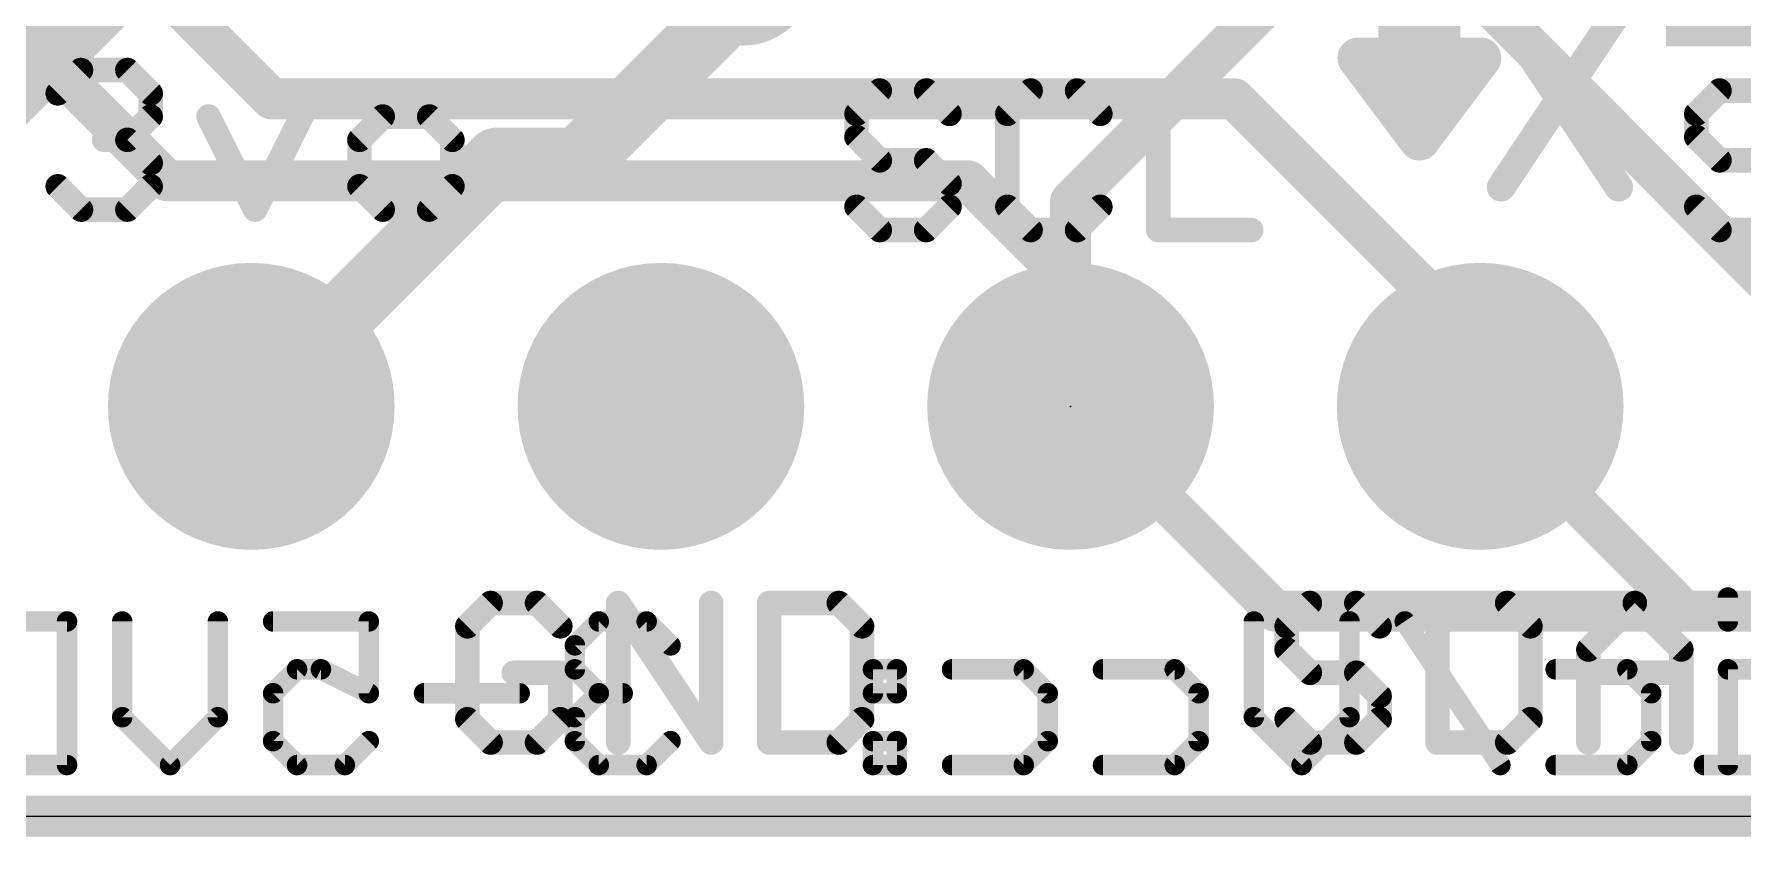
# Model space of a CAD drawing. Extents: x -0.1 to 25.5, y -0.1 to 17.9.
# Drawn here: x 6.27 to 16.87, y -0.13 to 4.85 of the extents above; entities that cross this region are included whole.
import ezdxf

# ---------------------------------------------------------------- set-up
doc = ezdxf.new("R2010")
doc.units = 0
for name, color, linetype in [('1', 12, 'CONTINUOUS'), ('16', 5, 'CONTINUOUS'), ('17', 110, 'CONTINUOUS'), ('18', 110, 'CONTINUOUS'), ('20', 53, 'CONTINUOUS'), ('21', 40, 'CONTINUOUS'), ('22', 6, 'CONTINUOUS'), ('23', 40, 'CONTINUOUS')]:
    doc.layers.add(name, color=color, linetype=linetype)

# ---------------------------------------------------------------- blocks, each defined once
blk = doc.blocks.new('RECT')
blk.add_solid([(-0.5, -0.5), (0.5, -0.5), (-0.5, 0.5), (0.5, 0.5)])
blk = doc.blocks.new('ROUNDP')
at = {"const_width": 0.5}
blk.add_lwpolyline([(0, -0.25, 1), (0, 0.25, 1), (0, -0.25)], format="xyb", dxfattribs=at)
blk = doc.blocks.new('ROUNDV')
at = {"const_width": 0.5}
blk.add_lwpolyline([(0, -0.25, 1), (0, 0.25, 1), (0, -0.25)], format="xyb", dxfattribs=at)

msp = doc.modelspace()

# ---------------------------------------------------------------- linework, layer by layer
at = {"layer": '1'}
for points, const_width in [([(15.6838, 6.7938), (12.7, 3.81)], 0.254), ([(6.7208, 5.0698), (5.08, 3.429)], 0.4064), ([(9.652, 4.064), (10.668, 5.08)], 0.4064), ([(7.62, 2.54), (9.144, 4.064)], 0.4064), ([(9.144, 4.064), (9.652, 4.064)], 0.4064), ([(12.7, 3.81), (12.7, 2.54)], 0.254), ([(15.24, 2.54), (16.51, 1.27)], 0.254), ([(16.51, 1.27), (21.7951, 1.27)], 0.254), ([(25.4, 0), (0, 0)], 0.254)]:
    msp.add_lwpolyline(points, dxfattribs=dict(at, const_width=const_width))
for points, const_width in [([(9.144, 4.1656, 1), (9.144, 3.9624)], 0.2032), ([(9.2158, 3.9922, 1), (9.0722, 4.1358)], 0.2032), ([(9.652, 3.9624, 1), (9.652, 4.1656)], 0.2032), ([(9.5802, 4.1358, 1), (9.7238, 3.9922)], 0.2032), ([(12.7635, 3.81, 1), (12.6365, 3.81)], 0.127), ([(12.6551, 3.8549, 1), (12.7449, 3.7651)], 0.127), ([(7.5482, 2.6118, 1), (7.6918, 2.4682)], 0.2032), ([(15.2849, 2.5849, 1), (15.1951, 2.4951)], 0.127), ([(12.6365, 2.54, 1), (12.7635, 2.54)], 0.127), ([(16.51, 1.3335, 1), (16.51, 1.2065)], 0.127), ([(16.4651, 1.2251, 1), (16.5549, 1.3149)], 0.127)]:
    msp.add_lwpolyline(points, format="xyb", dxfattribs=dict(at, const_width=const_width))
at = {"layer": '16', "const_width": 0.254}
for points in [[(3.683, 8.509), (7.747, 4.445)], [(3.6714, 7.366), (7.1004, 3.937)], [(14.1097, 6.2103), (17.78, 2.54)], [(7.747, 4.445), (13.716, 4.445)], [(13.716, 4.445), (15.24, 2.921)], [(7.1004, 3.937), (12.065, 3.937)], [(12.065, 3.937), (12.7, 3.302)], [(12.7, 3.302), (12.7, 2.54)], [(15.24, 2.921), (15.24, 2.54)], [(12.7, 2.54), (13.97, 1.27)], [(13.97, 1.27), (21.7951, 1.27)], [(25.4, 0), (0, 0)]]:
    msp.add_lwpolyline(points, dxfattribs=at)
at = {"layer": '16', "const_width": 0.127}
for points in [[(7.747, 4.5085, 1), (7.747, 4.3815)], [(13.7609, 4.4899, 1), (13.6711, 4.4001)], [(13.716, 4.3815, 1), (13.716, 4.5085)], [(7.7021, 4.4001, 1), (7.7919, 4.4899)], [(7.1004, 4.0005, 1), (7.1004, 3.8735)], [(7.0555, 3.8921, 1), (7.1453, 3.9819)], [(12.1099, 3.9819, 1), (12.0201, 3.8921)], [(12.065, 3.8735, 1), (12.065, 4.0005)], [(12.7635, 3.302, 1), (12.6365, 3.302)], [(12.6551, 3.2571, 1), (12.7449, 3.3469)], [(15.3035, 2.921, 1), (15.1765, 2.921)], [(15.1951, 2.8761, 1), (15.2849, 2.9659)], [(12.7449, 2.5849, 1), (12.6551, 2.4951)], [(12.6365, 2.54, 1), (12.7635, 2.54)], [(15.1765, 2.54, 1), (15.3035, 2.54)], [(13.97, 1.3335, 1), (13.97, 1.2065)], [(13.9251, 1.2251, 1), (14.0149, 1.3149)]]:
    msp.add_lwpolyline(points, format="xyb", dxfattribs=at)
at = {"layer": '20'}
msp.add_line((2.54, 0), (22.86, 0), dxfattribs=at)
at = {"layer": '21'}
for points, const_width in [([(14.736, 4.698), (14.736, 5.333)], 0.254), ([(14.99, 5.333), (14.99, 4.698)], 0.254), ([(15.37, 4.991), (16.0988, 3.8979)], 0.1778), ([(16.0988, 4.991), (15.37, 3.8979)], 0.1778), ([(14.736, 4.826), (14.99, 4.826)], 0.254), ([(14.863, 4.19), (14.482, 4.698)], 0.254), ([(14.482, 4.698), (14.736, 4.698)], 0.254), ([(15.244, 4.698), (14.863, 4.19)], 0.254), ([(14.99, 4.698), (15.244, 4.698)], 0.254), ([(6.4199, 4.4795), (6.564, 4.6235)], 0.1524), ([(6.564, 4.6235), (6.8521, 4.6235)], 0.1524), ([(6.8521, 4.6235), (6.9961, 4.4795)], 0.1524), ([(14.5765, 4.572), (15.1495, 4.572)], 0.254), ([(6.9961, 4.4795), (6.9961, 4.3354)], 0.1524), ([(11.517, 4.4965), (11.3729, 4.3525)], 0.1524), ([(11.8051, 4.4965), (11.517, 4.4965)], 0.1524), ([(11.9491, 4.3525), (11.8051, 4.4965)], 0.1524), ([(12.4525, 4.4965), (12.3084, 4.3525)], 0.1524), ([(12.7406, 4.4965), (12.4525, 4.4965)], 0.1524), ([(12.8847, 4.3525), (12.7406, 4.4965)], 0.1524), ([(13.244, 4.4965), (13.244, 3.6322)], 0.1524), ([(16.724, 4.4965), (16.5799, 4.3525)], 0.1524), ([(17.0121, 4.4965), (16.724, 4.4965)], 0.1524), ([(6.9961, 4.3354), (6.8521, 4.1914)], 0.1524), ([(7.3554, 4.3354), (7.6436, 3.7592)], 0.1524), ([(7.6436, 3.7592), (7.9317, 4.3354)], 0.1524), ([(8.435, 4.3354), (8.291, 4.1914)], 0.1524), ([(8.7231, 4.3354), (8.435, 4.3354)], 0.1524), ([(8.8672, 4.1914), (8.7231, 4.3354)], 0.1524), ([(11.3729, 4.3525), (11.3729, 4.2084)], 0.1524), ([(12.3084, 4.3525), (12.3084, 3.7763)], 0.1524), ([(14.767, 4.318), (14.959, 4.318)], 0.254), ([(16.5799, 4.3525), (16.5799, 4.2084)], 0.1524), ([(6.8521, 4.1914), (6.708, 4.1914)], 0.1524), ([(6.8521, 4.1914), (6.9961, 4.0473)], 0.1524), ([(8.291, 4.1914), (8.291, 3.9033)], 0.1524), ([(8.8672, 3.9033), (8.8672, 4.1914)], 0.1524), ([(11.3729, 4.2084), (11.517, 4.0644)], 0.1524), ([(16.5799, 4.2084), (16.724, 4.0644)], 0.1524), ([(11.517, 4.0644), (11.8051, 4.0644)], 0.1524), ([(11.8051, 4.0644), (11.9491, 3.9203)], 0.1524), ([(16.724, 4.0644), (17.0121, 4.0644)], 0.1524), ([(6.9961, 4.0473), (6.9961, 3.9033)], 0.1524), ([(6.564, 3.7592), (6.4199, 3.9033)], 0.1524), ([(6.9961, 3.9033), (6.8521, 3.7592)], 0.1524), ([(8.291, 3.9033), (8.435, 3.7592)], 0.1524), ([(8.7231, 3.7592), (8.8672, 3.9033)], 0.1524), ([(11.9491, 3.9203), (11.9491, 3.7763)], 0.1524), ([(6.8521, 3.7592), (6.564, 3.7592)], 0.1524), ([(8.435, 3.7592), (8.7231, 3.7592)], 0.1524), ([(11.517, 3.6322), (11.3729, 3.7763)], 0.1524), ([(11.9491, 3.7763), (11.8051, 3.6322)], 0.1524), ([(12.3084, 3.7763), (12.4525, 3.6322)], 0.1524), ([(12.7406, 3.6322), (12.8847, 3.7763)], 0.1524), ([(16.724, 3.6322), (16.5799, 3.7763)], 0.1524), ([(11.8051, 3.6322), (11.517, 3.6322)], 0.1524), ([(12.4525, 3.6322), (12.7406, 3.6322)], 0.1524), ([(13.244, 3.6322), (13.8202, 3.6322)], 0.1524), ([(17.0121, 3.6322), (16.724, 3.6322)], 0.1524), ([(9.104, 1.3215), (8.9599, 1.1775)], 0.1524), ([(9.3921, 1.3215), (9.104, 1.3215)], 0.1524), ([(9.5361, 1.1775), (9.3921, 1.3215)], 0.1524), ([(9.8954, 0.4572), (9.8954, 1.3215)], 0.1524), ([(9.8954, 1.3215), (10.4717, 0.4572)], 0.1524), ([(10.4717, 0.4572), (10.4717, 1.3215)], 0.1524), ([(10.831, 1.3215), (10.831, 0.4572)], 0.1524), ([(11.2631, 1.3215), (10.831, 1.3215)], 0.1524), ([(11.4072, 1.1775), (11.2631, 1.3215)], 0.1524), ([(14.184, 1.3215), (14.0399, 1.1775)], 0.1524), ([(14.4721, 1.3215), (14.184, 1.3215)], 0.1524), ([(14.6161, 1.1775), (14.4721, 1.3215)], 0.1524), ([(14.9754, 1.3215), (14.9754, 0.4572)], 0.1524), ([(15.4076, 1.3215), (14.9754, 1.3215)], 0.1524), ([(15.5517, 1.1775), (15.4076, 1.3215)], 0.1524), ([(15.911, 1.0334), (16.1991, 1.3215)], 0.1524), ([(16.1991, 1.3215), (16.4872, 1.0334)], 0.1524), ([(8.9599, 1.1775), (8.9599, 0.6013)], 0.1524), ([(11.4072, 0.6013), (11.4072, 1.1775)], 0.1524), ([(14.0399, 1.1775), (14.0399, 1.0334)], 0.1524), ([(15.5517, 0.6013), (15.5517, 1.1775)], 0.1524), ([(14.0399, 1.0334), (14.184, 0.8894)], 0.1524), ([(15.911, 0.4572), (15.911, 1.0334)], 0.1524), ([(16.4872, 1.0334), (16.4872, 0.4572)], 0.1524), ([(9.5361, 0.8894), (9.248, 0.8894)], 0.1524), ([(9.5361, 0.6013), (9.5361, 0.8894)], 0.1524), ([(14.184, 0.8894), (14.4721, 0.8894)], 0.1524), ([(14.4721, 0.8894), (14.6161, 0.7453)], 0.1524), ([(15.911, 0.8894), (16.4872, 0.8894)], 0.1524), ([(14.6161, 0.7453), (14.6161, 0.6013)], 0.1524), ([(8.9599, 0.6013), (9.104, 0.4572)], 0.1524), ([(9.3921, 0.4572), (9.5361, 0.6013)], 0.1524), ([(11.2631, 0.4572), (11.4072, 0.6013)], 0.1524), ([(14.184, 0.4572), (14.0399, 0.6013)], 0.1524), ([(14.6161, 0.6013), (14.4721, 0.4572)], 0.1524), ([(15.4076, 0.4572), (15.5517, 0.6013)], 0.1524), ([(9.104, 0.4572), (9.3921, 0.4572)], 0.1524), ([(10.831, 0.4572), (11.2631, 0.4572)], 0.1524), ([(14.4721, 0.4572), (14.184, 0.4572)], 0.1524), ([(14.9754, 0.4572), (15.4076, 0.4572)], 0.1524)]:
    msp.add_lwpolyline(points, dxfattribs=dict(at, const_width=const_width))
for points, const_width in [([(14.736, 4.8895, 1), (14.736, 4.7625)], 0.127), ([(14.99, 4.7625, 1), (14.99, 4.8895)], 0.127), ([(14.5328, 4.7361, 1), (14.4312, 4.6599)], 0.127), ([(14.482, 4.7615, 1), (14.482, 4.6345)], 0.127), ([(14.736, 4.6345, 1), (14.736, 4.7615)], 0.127), ([(14.99, 4.7615, 1), (14.99, 4.6345)], 0.127), ([(15.2948, 4.6599, 1), (15.1932, 4.7361)], 0.127), ([(15.244, 4.6345, 1), (15.244, 4.7615)], 0.127), ([(6.564, 4.6616, 1), (6.564, 4.5854)], 0.0762), ([(6.5909, 4.5966, 1), (6.537, 4.6505)], 0.0762), ([(6.879, 4.6505, 1), (6.8251, 4.5966)], 0.0762), ([(6.8521, 4.5854, 1), (6.8521, 4.6616)], 0.0762), ([(14.5765, 4.6355, 1), (14.5765, 4.5085)], 0.127), ([(14.6725, 4.698, 1), (14.7995, 4.698)], 0.127), ([(14.9265, 4.698, 1), (15.0535, 4.698)], 0.127), ([(15.1495, 4.5085, 1), (15.1495, 4.6355)], 0.127), ([(7.0342, 4.4795, 1), (6.958, 4.4795)], 0.0762), ([(11.517, 4.5346, 1), (11.517, 4.4584)], 0.0762), ([(11.5439, 4.4696, 1), (11.49, 4.5235)], 0.0762), ([(11.832, 4.5235, 1), (11.7781, 4.4696)], 0.0762), ([(11.8051, 4.4584, 1), (11.8051, 4.5346)], 0.0762), ([(12.4525, 4.5346, 1), (12.4525, 4.4584)], 0.0762), ([(12.4794, 4.4696, 1), (12.4256, 4.5235)], 0.0762), ([(12.7676, 4.5235, 1), (12.7137, 4.4696)], 0.0762), ([(12.7406, 4.4584, 1), (12.7406, 4.5346)], 0.0762), ([(13.2821, 4.4965, 1), (13.2059, 4.4965)], 0.0762), ([(16.724, 4.5346, 1), (16.724, 4.4584)], 0.0762), ([(16.7509, 4.4696, 1), (16.697, 4.5235)], 0.0762), ([(6.393, 4.5064, 1), (6.4469, 4.4525)], 0.0762), ([(6.9692, 4.4525, 1), (7.0231, 4.5064)], 0.0762), ([(6.958, 4.3354, 1), (7.0342, 4.3354)], 0.0762), ([(7.0231, 4.3085, 1), (6.9692, 4.3624)], 0.0762), ([(7.3895, 4.3525, 1), (7.3214, 4.3184)], 0.0762), ([(7.9657, 4.3184, 1), (7.8976, 4.3525)], 0.0762), ([(8.435, 4.3735, 1), (8.435, 4.2973)], 0.0762), ([(8.462, 4.3085, 1), (8.4081, 4.3624)], 0.0762), ([(8.7501, 4.3624, 1), (8.6962, 4.3085)], 0.0762), ([(8.7231, 4.2973, 1), (8.7231, 4.3735)], 0.0762), ([(11.411, 4.3525, 1), (11.3348, 4.3525)], 0.0762), ([(11.346, 4.3794, 1), (11.3999, 4.3255)], 0.0762), ([(11.9222, 4.3255, 1), (11.9761, 4.3794)], 0.0762), ([(12.3465, 4.3525, 1), (12.2703, 4.3525)], 0.0762), ([(12.2815, 4.3794, 1), (12.3354, 4.3255)], 0.0762), ([(12.8577, 4.3255, 1), (12.9116, 4.3794)], 0.0762), ([(14.767, 4.3815, 1), (14.767, 4.2545)], 0.127), ([(14.959, 4.2545, 1), (14.959, 4.3815)], 0.127), ([(16.618, 4.3525, 1), (16.5418, 4.3525)], 0.0762), ([(16.553, 4.3794, 1), (16.6069, 4.3255)], 0.0762), ([(6.708, 4.2295, 1), (6.708, 4.1533)], 0.0762), ([(6.879, 4.2183, 1), (6.8251, 4.1644)], 0.0762), ([(6.8251, 4.2183, 1), (6.879, 4.1644)], 0.0762), ([(6.8521, 4.1533, 1), (6.8521, 4.2295)], 0.0762), ([(8.264, 4.2183, 1), (8.3179, 4.1644)], 0.0762), ([(8.3291, 4.1914, 1), (8.2529, 4.1914)], 0.0762), ([(8.9053, 4.1914, 1), (8.8291, 4.1914)], 0.0762), ([(8.8402, 4.1644, 1), (8.8941, 4.2183)], 0.0762), ([(11.3999, 4.2354, 1), (11.346, 4.1815)], 0.0762), ([(11.3348, 4.2084, 1), (11.411, 4.2084)], 0.0762), ([(14.8122, 4.2281, 1), (14.9138, 4.1519)], 0.127), ([(14.8122, 4.1519, 1), (14.9138, 4.2281)], 0.127), ([(16.6069, 4.2354, 1), (16.553, 4.1815)], 0.0762), ([(16.5418, 4.2084, 1), (16.618, 4.2084)], 0.0762), ([(11.517, 4.1025, 1), (11.517, 4.0263)], 0.0762), ([(11.832, 4.0913, 1), (11.7781, 4.0374)], 0.0762), ([(11.8051, 4.0263, 1), (11.8051, 4.1025)], 0.0762), ([(16.724, 4.1025, 1), (16.724, 4.0263)], 0.0762), ([(7.0342, 4.0473, 1), (6.958, 4.0473)], 0.0762), ([(6.9692, 4.0204, 1), (7.0231, 4.0743)], 0.0762), ([(11.49, 4.0374, 1), (11.5439, 4.0913)], 0.0762), ([(16.697, 4.0374, 1), (16.7509, 4.0913)], 0.0762), ([(6.4469, 3.9302, 1), (6.393, 3.8763)], 0.0762), ([(6.958, 3.9033, 1), (7.0342, 3.9033)], 0.0762), ([(7.0231, 3.8763, 1), (6.9692, 3.9302)], 0.0762), ([(8.3179, 3.9302, 1), (8.264, 3.8763)], 0.0762), ([(8.2529, 3.9033, 1), (8.3291, 3.9033)], 0.0762), ([(8.8291, 3.9033, 1), (8.9053, 3.9033)], 0.0762), ([(8.8941, 3.8763, 1), (8.8402, 3.9302)], 0.0762), ([(11.9872, 3.9203, 1), (11.911, 3.9203)], 0.0762), ([(11.9222, 3.8934, 1), (11.9761, 3.9473)], 0.0762), ([(15.333, 3.9226, 1), (15.407, 3.8732)], 0.0889), ([(16.0618, 3.8732, 1), (16.1357, 3.9226)], 0.0889), ([(6.564, 3.7973, 1), (6.564, 3.7211)], 0.0762), ([(6.537, 3.7323, 1), (6.5909, 3.7861)], 0.0762), ([(6.8251, 3.7861, 1), (6.879, 3.7323)], 0.0762), ([(6.8521, 3.7211, 1), (6.8521, 3.7973)], 0.0762), ([(7.6095, 3.7762, 1), (7.6776, 3.7422)], 0.0762), ([(7.6095, 3.7422, 1), (7.6776, 3.7762)], 0.0762), ([(8.435, 3.7973, 1), (8.435, 3.7211)], 0.0762), ([(8.4081, 3.7323, 1), (8.462, 3.7861)], 0.0762), ([(8.6962, 3.7861, 1), (8.7501, 3.7323)], 0.0762), ([(8.7231, 3.7211, 1), (8.7231, 3.7973)], 0.0762), ([(11.3999, 3.8032, 1), (11.346, 3.7493)], 0.0762), ([(11.911, 3.7763, 1), (11.9872, 3.7763)], 0.0762), ([(11.9761, 3.7493, 1), (11.9222, 3.8032)], 0.0762), ([(12.3354, 3.8032, 1), (12.2815, 3.7493)], 0.0762), ([(12.2703, 3.7763, 1), (12.3465, 3.7763)], 0.0762), ([(12.9116, 3.7493, 1), (12.8577, 3.8032)], 0.0762), ([(16.6069, 3.8032, 1), (16.553, 3.7493)], 0.0762), ([(11.517, 3.6703, 1), (11.517, 3.5941)], 0.0762), ([(11.8051, 3.5941, 1), (11.8051, 3.6703)], 0.0762), ([(12.4525, 3.6703, 1), (12.4525, 3.5941)], 0.0762), ([(12.7406, 3.5941, 1), (12.7406, 3.6703)], 0.0762), ([(13.244, 3.6703, 1), (13.244, 3.5941)], 0.0762), ([(13.8202, 3.5941, 1), (13.8202, 3.6703)], 0.0762), ([(16.724, 3.6703, 1), (16.724, 3.5941)], 0.0762), ([(11.49, 3.6053, 1), (11.5439, 3.6591)], 0.0762), ([(11.7781, 3.6591, 1), (11.832, 3.6053)], 0.0762), ([(12.4256, 3.6053, 1), (12.4794, 3.6591)], 0.0762), ([(12.7137, 3.6591, 1), (12.7676, 3.6053)], 0.0762), ([(13.2059, 3.6322, 1), (13.2821, 3.6322)], 0.0762), ([(16.697, 3.6053, 1), (16.7509, 3.6591)], 0.0762), ([(9.104, 1.3596, 1), (9.104, 1.2834)], 0.0762), ([(9.1309, 1.2946, 1), (9.077, 1.3485)], 0.0762), ([(9.419, 1.3485, 1), (9.3651, 1.2946)], 0.0762), ([(9.3921, 1.2834, 1), (9.3921, 1.3596)], 0.0762), ([(9.9271, 1.3427, 1), (9.8637, 1.3004)], 0.0762), ([(9.9335, 1.3215, 1), (9.8573, 1.3215)], 0.0762), ([(10.5098, 1.3215, 1), (10.4336, 1.3215)], 0.0762), ([(10.8691, 1.3215, 1), (10.7929, 1.3215)], 0.0762), ([(10.831, 1.3596, 1), (10.831, 1.2834)], 0.0762), ([(11.2901, 1.3485, 1), (11.2362, 1.2946)], 0.0762), ([(11.2631, 1.2834, 1), (11.2631, 1.3596)], 0.0762), ([(14.184, 1.3596, 1), (14.184, 1.2834)], 0.0762), ([(14.2109, 1.2946, 1), (14.157, 1.3485)], 0.0762), ([(14.499, 1.3485, 1), (14.4451, 1.2946)], 0.0762), ([(14.4721, 1.2834, 1), (14.4721, 1.3596)], 0.0762), ([(15.0135, 1.3215, 1), (14.9373, 1.3215)], 0.0762), ([(14.9754, 1.3596, 1), (14.9754, 1.2834)], 0.0762), ([(15.4346, 1.3485, 1), (15.3807, 1.2946)], 0.0762), ([(15.4076, 1.2834, 1), (15.4076, 1.3596)], 0.0762), ([(16.226, 1.3485, 1), (16.1721, 1.2946)], 0.0762), ([(16.226, 1.2946, 1), (16.1721, 1.3485)], 0.0762), ([(8.998, 1.1775, 1), (8.9218, 1.1775)], 0.0762), ([(8.933, 1.2044, 1), (8.9869, 1.1505)], 0.0762), ([(9.5092, 1.1505, 1), (9.5631, 1.2044)], 0.0762), ([(11.4453, 1.1775, 1), (11.3691, 1.1775)], 0.0762), ([(11.3802, 1.1505, 1), (11.4341, 1.2044)], 0.0762), ([(14.078, 1.1775, 1), (14.0018, 1.1775)], 0.0762), ([(14.013, 1.2044, 1), (14.0669, 1.1505)], 0.0762), ([(14.5892, 1.1505, 1), (14.6431, 1.2044)], 0.0762), ([(15.5898, 1.1775, 1), (15.5136, 1.1775)], 0.0762), ([(15.5247, 1.1505, 1), (15.5786, 1.2044)], 0.0762), ([(14.0669, 1.0604, 1), (14.013, 1.0065)], 0.0762), ([(14.0018, 1.0334, 1), (14.078, 1.0334)], 0.0762), ([(15.884, 1.0604, 1), (15.9379, 1.0065)], 0.0762), ([(15.9491, 1.0334, 1), (15.8729, 1.0334)], 0.0762), ([(16.5253, 1.0334, 1), (16.4491, 1.0334)], 0.0762), ([(16.4602, 1.0065, 1), (16.5141, 1.0604)], 0.0762), ([(9.248, 0.9275, 1), (9.248, 0.8513)], 0.0762), ([(9.5742, 0.8894, 1), (9.498, 0.8894)], 0.0762), ([(9.5361, 0.8513, 1), (9.5361, 0.9275)], 0.0762), ([(14.184, 0.9275, 1), (14.184, 0.8513)], 0.0762), ([(14.157, 0.8624, 1), (14.2109, 0.9163)], 0.0762), ([(14.499, 0.9163, 1), (14.4451, 0.8624)], 0.0762), ([(14.4721, 0.8513, 1), (14.4721, 0.9275)], 0.0762), ([(15.911, 0.9275, 1), (15.911, 0.8513)], 0.0762), ([(16.4872, 0.8513, 1), (16.4872, 0.9275)], 0.0762), ([(14.6542, 0.7453, 1), (14.578, 0.7453)], 0.0762), ([(14.5892, 0.7184, 1), (14.6431, 0.7723)], 0.0762), ([(8.9869, 0.6282, 1), (8.933, 0.5743)], 0.0762), ([(8.9218, 0.6013, 1), (8.998, 0.6013)], 0.0762), ([(9.498, 0.6013, 1), (9.5742, 0.6013)], 0.0762), ([(9.5631, 0.5743, 1), (9.5092, 0.6282)], 0.0762), ([(11.3691, 0.6013, 1), (11.4453, 0.6013)], 0.0762), ([(11.4341, 0.5743, 1), (11.3802, 0.6282)], 0.0762), ([(14.0669, 0.6282, 1), (14.013, 0.5743)], 0.0762), ([(14.578, 0.6013, 1), (14.6542, 0.6013)], 0.0762), ([(14.6431, 0.5743, 1), (14.5892, 0.6282)], 0.0762), ([(15.5136, 0.6013, 1), (15.5898, 0.6013)], 0.0762), ([(15.5786, 0.5743, 1), (15.5247, 0.6282)], 0.0762), ([(9.104, 0.4953, 1), (9.104, 0.4191)], 0.0762), ([(9.3921, 0.4191, 1), (9.3921, 0.4953)], 0.0762), ([(10.831, 0.4953, 1), (10.831, 0.4191)], 0.0762), ([(11.2631, 0.4191, 1), (11.2631, 0.4953)], 0.0762), ([(14.184, 0.4953, 1), (14.184, 0.4191)], 0.0762), ([(14.4721, 0.4191, 1), (14.4721, 0.4953)], 0.0762), ([(14.9754, 0.4953, 1), (14.9754, 0.4191)], 0.0762), ([(15.4076, 0.4191, 1), (15.4076, 0.4953)], 0.0762), ([(9.077, 0.4303, 1), (9.1309, 0.4841)], 0.0762), ([(9.3651, 0.4841, 1), (9.419, 0.4303)], 0.0762), ([(9.8573, 0.4572, 1), (9.9335, 0.4572)], 0.0762), ([(10.4336, 0.4572, 1), (10.5098, 0.4572)], 0.0762), ([(10.44, 0.4361, 1), (10.5034, 0.4783)], 0.0762), ([(10.7929, 0.4572, 1), (10.8691, 0.4572)], 0.0762), ([(11.2362, 0.4841, 1), (11.2901, 0.4303)], 0.0762), ([(14.157, 0.4303, 1), (14.2109, 0.4841)], 0.0762), ([(14.4451, 0.4841, 1), (14.499, 0.4303)], 0.0762), ([(14.9373, 0.4572, 1), (15.0135, 0.4572)], 0.0762), ([(15.3807, 0.4841, 1), (15.4346, 0.4303)], 0.0762), ([(15.8729, 0.4572, 1), (15.9491, 0.4572)], 0.0762), ([(16.4491, 0.4572, 1), (16.5253, 0.4572)], 0.0762)]:
    msp.add_lwpolyline(points, format="xyb", dxfattribs=dict(at, const_width=const_width))
at = {"layer": '22', "const_width": 0.127}
for points in [[(16.776, 1.3556), (16.776, 1.2073)], [(6.0328, 1.2073), (6.4777, 1.2073)], [(6.4777, 1.2073), (6.4777, 0.3175)], [(6.82, 0.6141), (6.82, 1.2073)], [(7.4132, 1.2073), (7.4132, 0.6141)], [(7.7555, 1.2073), (8.3487, 1.2073)], [(8.3487, 1.2073), (8.3487, 0.7624)], [(9.7749, 1.2073), (9.6266, 1.059)], [(10.0715, 1.2073), (9.7749, 1.2073)], [(10.2198, 1.059), (10.0715, 1.2073)], [(13.8364, 0.6141), (13.8364, 1.2073)], [(14.4296, 1.2073), (14.4296, 0.6141)], [(15.3651, 0.3175), (14.7719, 1.2073)], [(9.6266, 1.059), (9.6266, 0.9107)], [(7.9038, 0.9107), (7.7555, 0.7624)], [(8.0521, 0.9107), (7.9038, 0.9107)], [(8.3487, 0.7624), (8.0521, 0.9107)], [(9.6266, 0.9107), (9.7749, 0.7624)], [(11.623, 0.9107), (11.4747, 0.9107)], [(11.4747, 0.9107), (11.4747, 0.7624)], [(11.623, 0.7624), (11.623, 0.9107)], [(11.9654, 0.9107), (12.4103, 0.9107)], [(12.4103, 0.9107), (12.5585, 0.7624)], [(12.9009, 0.9107), (13.3458, 0.9107)], [(13.3458, 0.9107), (13.4941, 0.7624)], [(15.7075, 0.9107), (16.1523, 0.9107)], [(16.1523, 0.9107), (16.3006, 0.7624)], [(16.9243, 0.9107), (16.776, 0.9107)], [(16.776, 0.9107), (16.776, 0.3175)], [(7.7555, 0.7624), (7.7555, 0.4658)], [(9.2842, 0.7624), (8.6911, 0.7624)], [(9.7749, 0.7624), (9.6266, 0.6141)], [(9.7749, 0.7624), (9.9232, 0.7624)], [(11.4747, 0.7624), (11.623, 0.7624)], [(12.5585, 0.7624), (12.5585, 0.4658)], [(13.4941, 0.7624), (13.4941, 0.4658)], [(16.3006, 0.7624), (16.3006, 0.4658)], [(7.1166, 0.3175), (6.82, 0.6141)], [(7.4132, 0.6141), (7.1166, 0.3175)], [(9.6266, 0.6141), (9.6266, 0.4658)], [(14.133, 0.3175), (13.8364, 0.6141)], [(14.4296, 0.6141), (14.133, 0.3175)], [(7.7555, 0.4658), (7.9038, 0.3175)], [(8.2004, 0.3175), (8.3487, 0.4658)], [(9.6266, 0.4658), (9.7749, 0.3175)], [(10.0715, 0.3175), (10.2198, 0.4658)], [(11.623, 0.4658), (11.4747, 0.4658)], [(11.4747, 0.4658), (11.4747, 0.3175)], [(11.623, 0.3175), (11.623, 0.4658)], [(12.5585, 0.4658), (12.4103, 0.3175)], [(13.4941, 0.4658), (13.3458, 0.3175)], [(16.3006, 0.4658), (16.1523, 0.3175)], [(6.4777, 0.3175), (6.0328, 0.3175)], [(7.9038, 0.3175), (8.2004, 0.3175)], [(9.7749, 0.3175), (10.0715, 0.3175)], [(11.4747, 0.3175), (11.623, 0.3175)], [(12.4103, 0.3175), (11.9654, 0.3175)], [(13.3458, 0.3175), (12.9009, 0.3175)], [(16.1523, 0.3175), (15.7075, 0.3175)], [(16.9243, 0.3175), (16.6277, 0.3175)]]:
    msp.add_lwpolyline(points, dxfattribs=at)
at = {"layer": '22', "const_width": 0.0635}
for points in [[(16.8078, 1.3556, 1), (16.7443, 1.3556)], [(6.5094, 1.2073, 1), (6.4459, 1.2073)], [(6.4777, 1.1755, 1), (6.4777, 1.239)], [(6.8518, 1.2073, 1), (6.7883, 1.2073)], [(7.4449, 1.2073, 1), (7.3814, 1.2073)], [(7.7555, 1.239, 1), (7.7555, 1.1755)], [(8.3805, 1.2073, 1), (8.317, 1.2073)], [(8.3487, 1.1755, 1), (8.3487, 1.239)], [(9.7749, 1.239, 1), (9.7749, 1.1755)], [(9.7973, 1.1848, 1), (9.7524, 1.2297)], [(10.0939, 1.2297, 1), (10.049, 1.1848)], [(10.0715, 1.1755, 1), (10.0715, 1.239)], [(13.8682, 1.2073, 1), (13.8047, 1.2073)], [(14.4613, 1.2073, 1), (14.3978, 1.2073)], [(14.7983, 1.2249, 1), (14.7455, 1.1896)], [(16.7443, 1.2073, 1), (16.8078, 1.2073)], [(9.6583, 1.059, 1), (9.5948, 1.059)], [(9.6041, 1.0814, 1), (9.649, 1.0365)], [(10.1973, 1.0365, 1), (10.2422, 1.0814)], [(7.9038, 0.9424, 1), (7.9038, 0.8789)], [(7.9263, 0.8882, 1), (7.8814, 0.9331)], [(8.0663, 0.9391, 1), (8.0379, 0.8823)], [(8.0521, 0.8789, 1), (8.0521, 0.9424)], [(9.649, 0.9331, 1), (9.6041, 0.8882)], [(11.5065, 0.9107, 1), (11.443, 0.9107)], [(11.4747, 0.9424, 1), (11.4747, 0.8789)], [(11.6548, 0.9107, 1), (11.5913, 0.9107)], [(11.623, 0.8789, 1), (11.623, 0.9424)], [(11.9654, 0.9424, 1), (11.9654, 0.8789)], [(12.4327, 0.9331, 1), (12.3878, 0.8882)], [(12.4103, 0.8789, 1), (12.4103, 0.9424)], [(12.9009, 0.9424, 1), (12.9009, 0.8789)], [(13.3682, 0.9331, 1), (13.3233, 0.8882)], [(13.3458, 0.8789, 1), (13.3458, 0.9424)], [(15.7075, 0.9424, 1), (15.7075, 0.8789)], [(16.1748, 0.9331, 1), (16.1299, 0.8882)], [(16.1523, 0.8789, 1), (16.1523, 0.9424)], [(16.8078, 0.9107, 1), (16.7443, 0.9107)], [(16.776, 0.9424, 1), (16.776, 0.8789)], [(9.5948, 0.9107, 1), (9.6583, 0.9107)], [(7.7873, 0.7624, 1), (7.7238, 0.7624)], [(7.7331, 0.7848, 1), (7.778, 0.7399)], [(8.317, 0.7624, 1), (8.3805, 0.7624)], [(8.3345, 0.734, 1), (8.3629, 0.7908)], [(8.6911, 0.7941, 1), (8.6911, 0.7306)], [(9.2842, 0.7306, 1), (9.2842, 0.7941)], [(9.7749, 0.7941, 1), (9.7749, 0.7306)], [(9.7973, 0.7399, 1), (9.7524, 0.7848)], [(9.7524, 0.7399, 1), (9.7973, 0.7848)], [(9.9232, 0.7306, 1), (9.9232, 0.7941)], [(11.4747, 0.7941, 1), (11.4747, 0.7306)], [(11.443, 0.7624, 1), (11.5065, 0.7624)], [(11.5913, 0.7624, 1), (11.6548, 0.7624)], [(11.623, 0.7306, 1), (11.623, 0.7941)], [(12.5903, 0.7624, 1), (12.5268, 0.7624)], [(12.5361, 0.7399, 1), (12.581, 0.7848)], [(13.5258, 0.7624, 1), (13.4623, 0.7624)], [(13.4716, 0.7399, 1), (13.5165, 0.7848)], [(16.3324, 0.7624, 1), (16.2689, 0.7624)], [(16.2782, 0.7399, 1), (16.3231, 0.7848)], [(6.7883, 0.6141, 1), (6.8518, 0.6141)], [(6.8425, 0.6365, 1), (6.7976, 0.5916)], [(7.3814, 0.6141, 1), (7.4449, 0.6141)], [(7.4356, 0.5916, 1), (7.3907, 0.6365)], [(9.6583, 0.6141, 1), (9.5948, 0.6141)], [(9.6041, 0.6365, 1), (9.649, 0.5916)], [(13.8047, 0.6141, 1), (13.8682, 0.6141)], [(13.8589, 0.6365, 1), (13.814, 0.5916)], [(14.3978, 0.6141, 1), (14.4613, 0.6141)], [(14.452, 0.5916, 1), (14.4071, 0.6365)], [(7.7238, 0.4658, 1), (7.7873, 0.4658)], [(7.778, 0.4882, 1), (7.7331, 0.4433)], [(8.3712, 0.4433, 1), (8.3263, 0.4882)], [(9.5948, 0.4658, 1), (9.6583, 0.4658)], [(9.649, 0.4882, 1), (9.6041, 0.4433)], [(10.2422, 0.4433, 1), (10.1973, 0.4882)], [(11.5065, 0.4658, 1), (11.443, 0.4658)], [(11.4747, 0.4975, 1), (11.4747, 0.434)], [(11.6548, 0.4658, 1), (11.5913, 0.4658)], [(11.623, 0.434, 1), (11.623, 0.4975)], [(12.5268, 0.4658, 1), (12.5903, 0.4658)], [(12.581, 0.4433, 1), (12.5361, 0.4882)], [(13.4623, 0.4658, 1), (13.5258, 0.4658)], [(13.5165, 0.4433, 1), (13.4716, 0.4882)], [(16.2689, 0.4658, 1), (16.3324, 0.4658)], [(16.3231, 0.4433, 1), (16.2782, 0.4882)], [(6.4459, 0.3175, 1), (6.5094, 0.3175)], [(6.4777, 0.2858, 1), (6.4777, 0.3493)], [(7.0942, 0.34, 1), (7.1391, 0.295)], [(7.0942, 0.295, 1), (7.1391, 0.34)], [(7.9038, 0.3493, 1), (7.9038, 0.2858)], [(7.8814, 0.295, 1), (7.9263, 0.34)], [(8.178, 0.34, 1), (8.2229, 0.295)], [(8.2004, 0.2858, 1), (8.2004, 0.3493)], [(9.7749, 0.3493, 1), (9.7749, 0.2858)], [(9.7524, 0.295, 1), (9.7973, 0.34)], [(10.049, 0.34, 1), (10.0939, 0.295)], [(10.0715, 0.2858, 1), (10.0715, 0.3493)], [(11.4747, 0.3493, 1), (11.4747, 0.2858)], [(11.443, 0.3175, 1), (11.5065, 0.3175)], [(11.5913, 0.3175, 1), (11.6548, 0.3175)], [(11.623, 0.2858, 1), (11.623, 0.3493)], [(11.9654, 0.3493, 1), (11.9654, 0.2858)], [(12.3878, 0.34, 1), (12.4327, 0.295)], [(12.4103, 0.2858, 1), (12.4103, 0.3493)], [(12.9009, 0.3493, 1), (12.9009, 0.2858)], [(13.3233, 0.34, 1), (13.3682, 0.295)], [(13.3458, 0.2858, 1), (13.3458, 0.3493)], [(14.1105, 0.34, 1), (14.1555, 0.295)], [(14.1105, 0.295, 1), (14.1555, 0.34)], [(15.3387, 0.2999, 1), (15.3915, 0.3351)], [(15.7075, 0.3493, 1), (15.7075, 0.2858)], [(16.1299, 0.34, 1), (16.1748, 0.295)], [(16.1523, 0.2858, 1), (16.1523, 0.3493)], [(16.6277, 0.3493, 1), (16.6277, 0.2858)], [(16.7443, 0.3175, 1), (16.8078, 0.3175)]]:
    msp.add_lwpolyline(points, format="xyb", dxfattribs=at)
at = {"layer": '23'}
msp.add_point((12.7, 2.54), dxfattribs=at)

# ---------------------------------------------------------------- block references
at = {"layer": '1', "xscale": 1.075, "rotation": 180}
msp.add_blockref('RECT', (16.93, 5.2705), dxfattribs=at)
at = {"layer": '17', "xscale": 1.778, "yscale": 1.778, "rotation": 90}
for p in [(7.62, 2.54), (7.62, 2.54), (10.16, 2.54), (10.16, 2.54), (12.7, 2.54), (12.7, 2.54), (15.24, 2.54), (15.24, 2.54)]:
    msp.add_blockref('ROUNDP', p, dxfattribs=at)
at = {"layer": '18', "xscale": 0.889, "yscale": 0.889}
msp.add_blockref('ROUNDV', (10.668, 5.2197), dxfattribs=at)
msp.add_blockref('ROUNDV', (10.668, 5.2197), dxfattribs=at)

doc.saveas('drawing.dxf')
